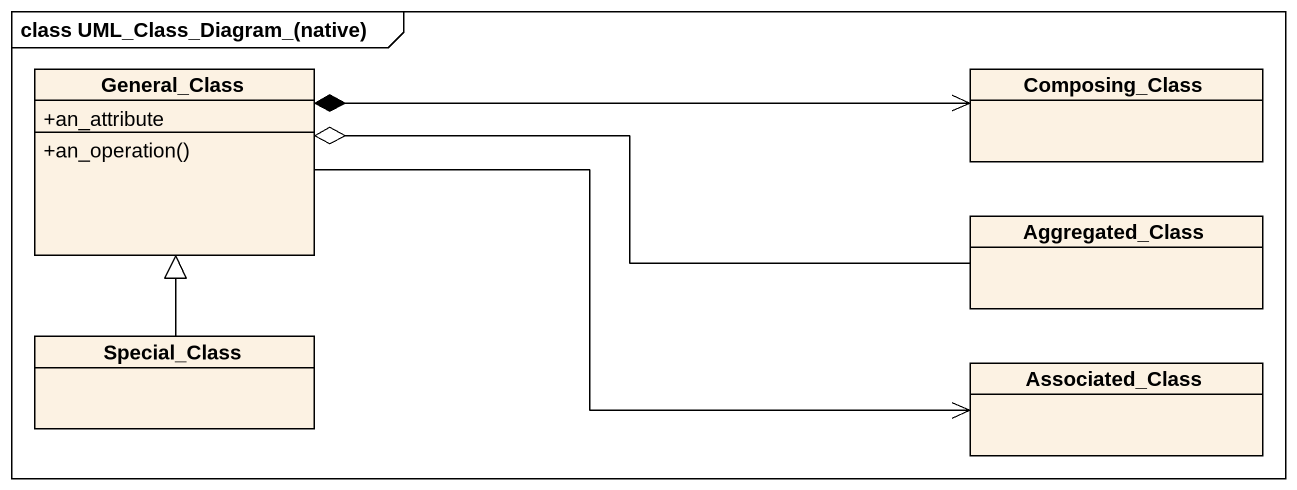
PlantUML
@startuml
mainframe class UML_Class_Diagram_(native)
hide circle
hide empty members
skinparam classAttributeIconSize 0
class General_Class {
  +an_attribute
  +an_operation()
}
class Composing_Class
class Aggregated_Class
class Special_Class
class Associated_Class
General_Class *-right-> Composing_Class
General_Class o-right- Aggregated_Class
General_Class -right-> Associated_Class
Special_Class -up-|> General_Class
@enduml
